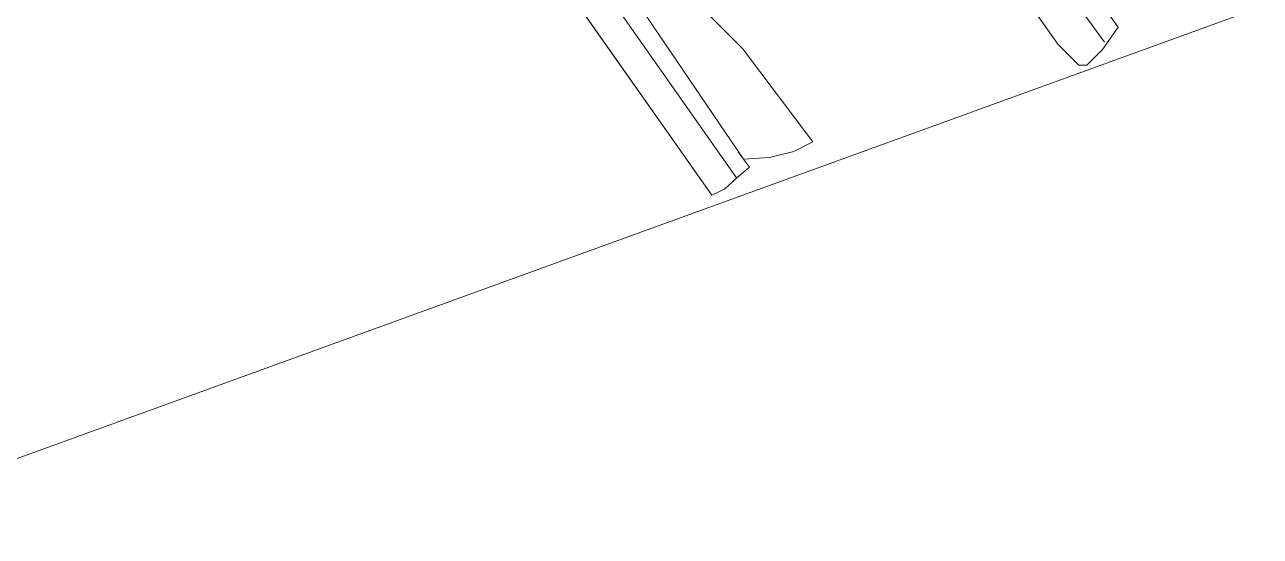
# Model space of a CAD drawing. Extents: x -1439 to 23780, y -1362 to 4476.
# Drawn here: x 8163.5 to 8522.9, y 541.6 to 690.2 of the extents above; entities that cross this region are included whole.
import ezdxf

# ---------------------------------------------------------------- set-up
doc = ezdxf.new("R2010")
doc.units = 0
doc.header["$MEASUREMENT"] = 0
doc.layers.get('0').update_dxf_attribs({"color": 9, "lineweight": 9})
doc.layers.add('Audi$0$04', color=8, linetype='Continuous', lineweight=9)
doc.layers.add('Audi$0$06D', color=8, linetype='Continuous', lineweight=9)

# ---------------------------------------------------------------- blocks, each defined once
blk = doc.blocks.new('Audi$0$Group-322-1')
for p, q in [((384781.331, 69370.2105), (384781.2966, 69370.1597)), ((384781.5743, 69369.9737), (384781.331, 69370.2105)), ((384781.2966, 69370.1597), (384781.2703, 69370.0916)), ((384781.2703, 69370.0916), (384781.2557, 69370.0172)), ((384781.2352, 69370.0373), (384781.1991, 69370.0045)), ((384781.2557, 69370.0172), (384781.2352, 69370.0373)), ((384781.1991, 69370.0045), (384781.1619, 69369.9731)), ((384781.784, 69369.4706), (384781.1997, 69370.004)), ((384781.9623, 69369.3941), (384781.2557, 69370.0169)), ((384781.2557, 69370.0169), (384781.2754, 69369.9991)), ((384781.1619, 69369.9731), (384781.1407, 69369.9383)), ((384781.6545, 69369.8691), (384781.5743, 69369.9737)), ((384781.1407, 69369.9383), (384781.6919, 69369.4347)), ((384781.7823, 69369.6607), (384781.6545, 69369.8691)), ((384781.9441, 69369.4245), (384781.7823, 69369.6607)), ((384781.6228, 69369.4109), (384781.7921, 69369.4695)), ((384781.7921, 69369.4695), (384781.8013, 69369.4647)), ((384781.8013, 69369.4647), (384781.8317, 69369.4193)), ((384781.8241, 69369.4453), (384781.8377, 69369.4563)), ((384781.8377, 69369.4563), (384781.862, 69369.4435)), ((384781.862, 69369.4435), (384781.8993, 69369.4183)), ((384781.9863, 69369.3597), (384781.9441, 69369.4245)), ((384781.6183, 69369.395), (384781.6228, 69369.4109)), ((384781.6494, 69369.3621), (384781.6183, 69369.395)), ((384781.7937, 69369.3845), (384781.6889, 69369.3595)), ((384781.8226, 69369.3912), (384781.7937, 69369.3845)), ((384781.8894, 69369.3631), (384781.8226, 69369.3912)), ((384781.8317, 69369.4193), (384781.8727, 69369.4049)), ((384781.8993, 69369.4183), (384781.9205, 69369.3851)), ((384781.9205, 69369.3851), (384781.9175, 69369.372)), ((384781.6889, 69369.3595), (384781.6494, 69369.3621)), ((384781.7664, 69369.3807), (384781.9464, 69369.2177)), ((384781.9084, 69369.3622), (384781.8894, 69369.3631)), ((384781.9175, 69369.372), (384781.9084, 69369.3622)), ((384781.9692, 69369.3081), (384781.9114, 69369.3606)), ((384781.97, 69369.3257), (384781.9863, 69369.3597)), ((384781.9978, 69369.329), (384781.9767, 69369.3483)), ((384781.9659, 69369.2362), (384781.97, 69369.3257)), ((384782.008, 69369.3088), (384781.9978, 69369.329)), ((384781.9625, 69369.2298), (384782.008, 69369.3088))]:
    blk.add_line(p, q)
blk.add_lwpolyline([(384781.331, 69370.2105), (384781.5743, 69369.9737), (384781.6545, 69369.8691), (384781.7823, 69369.6607), (384781.9441, 69369.4245), (384781.9863, 69369.3597), (384781.9796, 69369.3457), (384781.9978, 69369.329), (384782.008, 69369.3088), (384781.9659, 69369.2362), (384781.9464, 69369.2177), (384781.7687, 69369.3785), (384781.6889, 69369.3595), (384781.6494, 69369.3621), (384781.6183, 69369.395), (384781.6228, 69369.4109), (384781.6919, 69369.4347), (384781.1407, 69369.9383), (384781.1619, 69369.9731), (384781.1991, 69370.0045), (384781.2352, 69370.0373), (384781.2557, 69370.0169), (384781.2703, 69370.0916), (384781.2966, 69370.1597)], close=True)
blk = doc.blocks.new('Audi$0$Group-324-1')
for p, q in [((384781.7733, 69371.0498), (384781.7031, 69371.0121)), ((384782.5366, 69370.3335), (384781.7733, 69371.0498)), ((384781.7031, 69371.0121), (384781.6524, 69370.9735)), ((384782.4941, 69370.2883), (384781.7252, 69371.016)), ((384781.8057, 69371.015), (384782.0321, 69370.9999)), ((384782.0321, 69370.9999), (384782.1497, 69371.0007)), ((384782.1497, 69371.0007), (384782.6141, 69370.5571)), ((384781.6524, 69370.9735), (384781.6499, 69370.9499)), ((384781.6499, 69370.9499), (384781.7011, 69370.8824)), ((384781.7011, 69370.8824), (384782.4371, 69370.2063)), ((384782.6141, 69370.5571), (384782.5545, 69370.4624)), ((384782.5545, 69370.4624), (384782.5076, 69370.3596))]:
    blk.add_line(p, q)
blk.add_lwpolyline([(384782.6141, 69370.5571), (384782.1497, 69371.0007), (384782.0321, 69370.9999), (384781.8107, 69371.0146), (384781.7733, 69371.0498), (384781.7031, 69371.0121), (384781.6524, 69370.9735), (384781.6499, 69370.9499), (384781.7011, 69370.8824), (384782.4371, 69370.2063), (384782.5131, 69370.3555), (384782.5079, 69370.3604), (384782.5545, 69370.4624)], close=True)
blk = doc.blocks.new('Audi$0$p-audi_arac')
at = {"layer": 'Audi$0$06D', "lineweight": 0, "flags": 128}
blk.add_lwpolyline([(695.6, 0.8), (-4.4, 0.8), (-4.4, 400.8), (695.6, 400.8)], close=True, dxfattribs=at)
at = {"xscale": 99.99999999999999, "yscale": 99.99999999999999, "zscale": 99.99999999999999, "rotation": 117.1763778173342}
for name in ['Audi$0$Group-324-1', 'Audi$0$Group-322-1']:
    blk.add_blockref(name, (23745751.03, -31061967.79), dxfattribs=at)

msp = doc.modelspace()

# ---------------------------------------------------------------- block references
at = {"layer": 'Audi$0$04', "xscale": -1, "rotation": 19.9319625242744}
msp.add_blockref('Audi$0$p-audi_arac', (8753.2, 777.99), dxfattribs=at)

doc.saveas('drawing.dxf')
